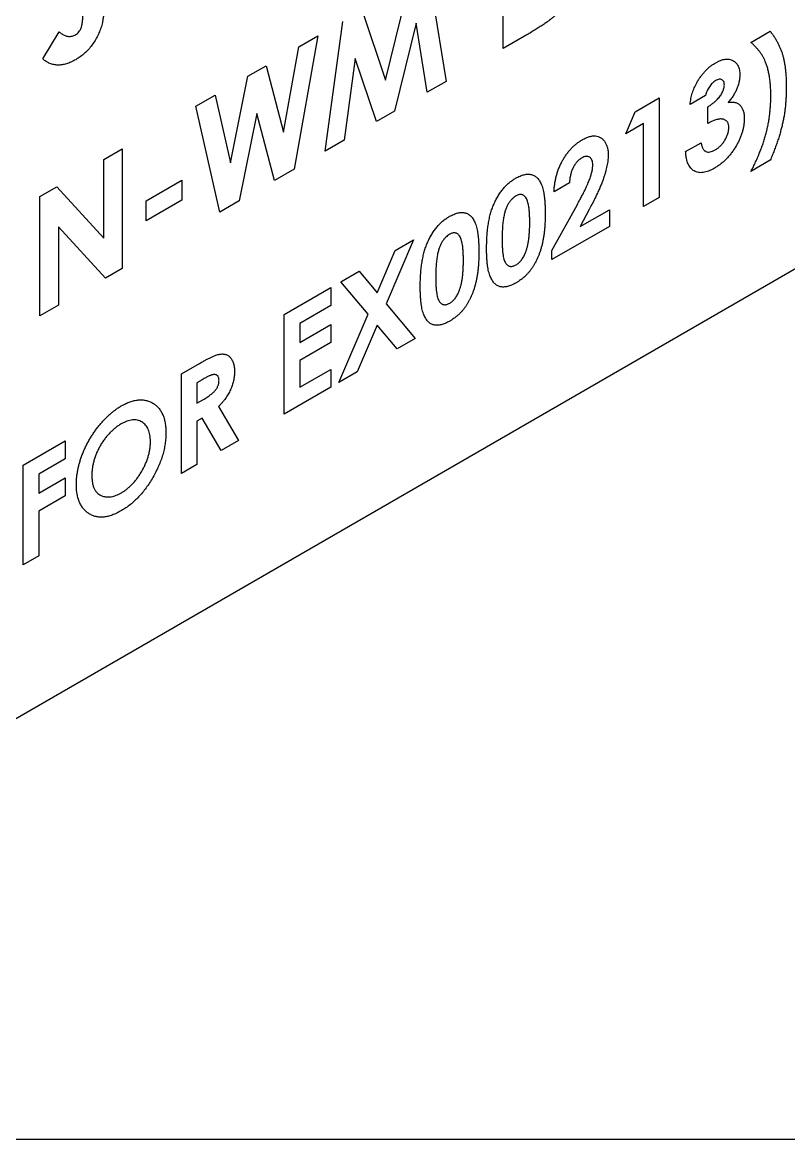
# Model space of a CAD drawing. Extents: x -3.7 to 16.1, y -12.1 to 0.
# Drawn here: x 12.653 to 13.962, y -12.123 to -10.215 of the extents above; entities that cross this region are included whole.
import ezdxf

# ---------------------------------------------------------------- set-up
doc = ezdxf.new("R2010")
doc.units = 0
doc.header["$LTSCALE"] = 0.5
doc.header["$MEASUREMENT"] = 0
doc.layers.add('Jig', color=41, linetype='CONTINUOUS', lineweight=13)
doc.layers.add('Text-Unprinted', color=131, linetype='CONTINUOUS', plot=False)

msp = doc.modelspace()

# ---------------------------------------------------------------- linework, layer by layer
at = {"layer": 'Jig', "linetype": 'Continuous', "lineweight": 25, "transparency": 16777216}
for p, q in [((13.473952, -10.26003), (13.473952, -10.05587)), ((13.346611, -10.129364), (13.376499, -10.316275)), ((13.273379, -10.314035), (13.313996, -10.148188)), ((13.233045, -10.194909), (13.273379, -10.314035)), ((13.170259, -10.435305), (13.200111, -10.213916)), ((13.325505, -10.216756), (13.288748, -10.36692)), ((13.34438, -10.334812), (13.325505, -10.216756)), ((12.687712, -10.277858), (12.715723, -10.231775)), ((13.157794, -10.238339), (13.116893, -10.466105)), ((13.124967, -10.257285), (13.157794, -10.238339)), ((13.514535, -10.236608), (13.473952, -10.26003)), ((13.897197, -10.249582), (13.930218, -10.230523)), ((13.098869, -10.402688), (13.124967, -10.257285)), ((11.939621, -11.809083), (14.591272, -10.278696)), ((13.221252, -10.276925), (13.202413, -10.416748)), ((13.257798, -10.384783), (13.221252, -10.276925)), ((13.038208, -10.307358), (13.069052, -10.289556)), ((13.069052, -10.289556), (13.098869, -10.402688)), ((13.008214, -10.455009), (13.038208, -10.307358)), ((13.376499, -10.316275), (13.34438, -10.334812)), ((12.949288, -10.358677), (12.982044, -10.339772)), ((12.982044, -10.339772), (13.008214, -10.455009)), ((13.699568, -10.368004), (13.74044, -10.344416)), ((13.74044, -10.344416), (13.74044, -10.514549)), ((13.819762, -10.340078), (13.793321, -10.355338)), ((12.99026, -10.539191), (12.949288, -10.358677)), ((13.053541, -10.370692), (13.023158, -10.520204)), ((13.083748, -10.485235), (13.053541, -10.370692)), ((13.288748, -10.36692), (13.257798, -10.384783)), ((13.68378, -10.405472), (13.699568, -10.368004)), ((13.82354, -10.388065), (13.82354, -10.35971)), ((13.713999, -10.388032), (13.68378, -10.405472)), ((13.713999, -10.52981), (13.713999, -10.388032)), ((12.791776, -10.449585), (12.823505, -10.431273)), ((12.823505, -10.431273), (12.823505, -10.635433)), ((13.202413, -10.416748), (13.170259, -10.435305)), ((13.785767, -10.43604), (13.812208, -10.42078)), ((12.791776, -10.583933), (12.791776, -10.449585)), ((13.930218, -10.450825), (13.897197, -10.469883)), ((13.116893, -10.466105), (13.083748, -10.485235)), ((12.8643, -10.520278), (12.925491, -10.484961)), ((12.925491, -10.484961), (12.925491, -10.518988)), ((13.58746, -10.489418), (13.561019, -10.504679)), ((12.68299, -10.51237), (12.711568, -10.495877)), ((12.711568, -10.495877), (12.791776, -10.583933)), ((12.68299, -10.71653), (12.68299, -10.51237)), ((12.925491, -10.518988), (12.8643, -10.554305)), ((12.8643, -10.554305), (12.8643, -10.520278)), ((13.023158, -10.520204), (12.99026, -10.539191)), ((13.557241, -10.604808), (13.600857, -10.526026)), ((13.74044, -10.514549), (13.713999, -10.52981)), ((13.621249, -10.534638), (13.605874, -10.563858)), ((13.605874, -10.563858), (13.655451, -10.535245)), ((13.655451, -10.535245), (13.655451, -10.5636)), ((12.714719, -10.564279), (12.714719, -10.698218)), ((12.794715, -10.652049), (12.714719, -10.564279)), ((13.655451, -10.5636), (13.557241, -10.620281)), ((13.258895, -10.676969), (13.289733, -10.604539)), ((13.320925, -10.586536), (13.274477, -10.695616)), ((13.289733, -10.604539), (13.320925, -10.586536)), ((13.557241, -10.620281), (13.557241, -10.604808)), ((12.823505, -10.635433), (12.794715, -10.652049)), ((13.196954, -10.658086), (13.228116, -10.6401)), ((13.228116, -10.6401), (13.258895, -10.676969)), ((13.243314, -10.713567), (13.196954, -10.658086)), ((13.100191, -10.713932), (13.179514, -10.668151)), ((13.179514, -10.668151), (13.179514, -10.698688)), ((12.714719, -10.698218), (12.68299, -10.71653)), ((13.179514, -10.698688), (13.126632, -10.729209)), ((13.274477, -10.695616), (13.323994, -10.754899)), ((13.100191, -10.884066), (13.100191, -10.713932)), ((13.193678, -10.83011), (13.243314, -10.713567)), ((13.126632, -10.729209), (13.126632, -10.761927)), ((13.126632, -10.761927), (13.179514, -10.731406)), ((13.179514, -10.731406), (13.179514, -10.761943)), ((13.258895, -10.732215), (13.22487, -10.812108)), ((13.292832, -10.772884), (13.258895, -10.732215)), ((13.323994, -10.754899), (13.292832, -10.772884)), ((13.179514, -10.761943), (13.126632, -10.792464)), ((13.126632, -10.792464), (13.126632, -10.838269)), ((12.924547, -10.815304), (12.955356, -10.797523)), ((13.126632, -10.838269), (13.179514, -10.807748)), ((13.179514, -10.807748), (13.179514, -10.838285)), ((13.22487, -10.812108), (13.193678, -10.83011)), ((12.924547, -10.985438), (12.924547, -10.815304)), ((12.959989, -10.825386), (12.950988, -10.830581)), ((12.950988, -10.830581), (12.950988, -10.86548)), ((13.179514, -10.838285), (13.100191, -10.884066)), ((12.950988, -10.86548), (12.961287, -10.859536)), ((12.987817, -10.871285), (13.021812, -10.929302)), ((12.959959, -10.890839), (12.950988, -10.896017)), ((12.99242, -10.946265), (12.959959, -10.890839)), ((12.950988, -10.896017), (12.950988, -10.970177)), ((12.654472, -10.971177), (12.72624, -10.929756)), ((12.72624, -10.929756), (12.72624, -10.960293)), ((13.021812, -10.929302), (12.99242, -10.946265)), ((12.72624, -10.960293), (12.680913, -10.986453)), ((12.654472, -11.14131), (12.654472, -10.971177)), ((12.680913, -10.986453), (12.680913, -11.019171)), ((12.950988, -10.970177), (12.924547, -10.985438)), ((12.680913, -11.019171), (12.72624, -10.993011)), ((12.72624, -10.993011), (12.72624, -11.023548)), ((12.72624, -11.023548), (12.680913, -11.049708)), ((12.680913, -11.049708), (12.680913, -11.12605)), ((12.680913, -11.12605), (12.654472, -11.14131))]:
    msp.add_line(p, q, dxfattribs=at)
for points, knots in [([(13.614467, -10.079715), (13.614388, -10.08361), (13.614233, -10.091277), (13.612925, -10.103152), (13.610809, -10.115033), (13.607834, -10.126865), (13.604146, -10.138476), (13.599739, -10.1497), (13.59468, -10.160453), (13.589027, -10.170662), (13.582905, -10.180166), (13.576544, -10.188951), (13.56988, -10.196829), (13.564009, -10.202774), (13.558918, -10.207303), (13.554448, -10.210823), (13.54937, -10.214615), (13.543638, -10.218589), (13.537276, -10.222855), (13.530259, -10.227228), (13.52261, -10.231911), (13.517297, -10.235001), (13.514535, -10.236608)], [0, 0, 0, 0, 0.06577295, 0.1294779, 0.19143009, 0.25244567, 0.31178696, 0.36881755, 0.42409152, 0.47849211, 0.53139374, 0.58200397, 0.63120127, 0.67950301, 0.70556137, 0.73522172, 0.76913249, 0.80685832, 0.84892977, 0.89511666, 0.9454698, 1, 1, 1, 1]), ([(12.793476, -10.16438), (12.793462, -10.16741), (12.793436, -10.173248), (12.793174, -10.181782), (12.79282, -10.189673), (12.79231, -10.196944), (12.791553, -10.203648), (12.790696, -10.209715), (12.789751, -10.215162), (12.788154, -10.22157), (12.785674, -10.229075), (12.781933, -10.237796), (12.777273, -10.246186), (12.771907, -10.254235), (12.76579, -10.261687), (12.759061, -10.268405), (12.751742, -10.274321), (12.746674, -10.277455), (12.744064, -10.279068)], [0, 0, 0, 0, 0.076405351, 0.147218026, 0.212058994, 0.27099949, 0.324170993, 0.371969815, 0.41410523, 0.450981256, 0.518077209, 0.583319666, 0.648756383, 0.715449883, 0.783134877, 0.852084922, 0.923847962, 1, 1, 1, 1]), ([(12.744105, -10.236293), (12.745094, -10.235663), (12.746996, -10.234451), (12.749611, -10.231668), (12.751815, -10.228397), (12.753266, -10.225262), (12.754191, -10.222379), (12.754769, -10.219775), (12.755317, -10.216736), (12.755757, -10.213311), (12.756089, -10.209456), (12.756254, -10.20525), (12.756455, -10.200555), (12.756457, -10.197355), (12.756458, -10.195669)], [0, 0, 0, 0, 0.08366061, 0.16085185, 0.23674446, 0.3196478, 0.36732551, 0.42620955, 0.49352409, 0.57302528, 0.66250602, 0.7645432, 0.87587812, 1, 1, 1, 1]), ([(12.715723, -10.231775), (12.717189, -10.232844), (12.719934, -10.234844), (12.724069, -10.237131), (12.7278, -10.238732), (12.731317, -10.239411), (12.734636, -10.239404), (12.737828, -10.238937), (12.740993, -10.237889), (12.743083, -10.236817), (12.744105, -10.236293)], [0, 0, 0, 0, 0.19118873, 0.35776552, 0.49958607, 0.61804467, 0.72179554, 0.81927216, 0.91167234, 1, 1, 1, 1]), ([(13.930218, -10.230523), (13.931462, -10.232159), (13.933904, -10.235369), (13.937265, -10.240412), (13.940359, -10.245472), (13.943218, -10.250526), (13.945714, -10.255719), (13.947973, -10.260918), (13.949918, -10.266199), (13.951593, -10.271576), (13.953026, -10.277175), (13.954253, -10.283099), (13.955327, -10.289386), (13.956175, -10.296083), (13.956816, -10.303184), (13.957282, -10.310655), (13.957592, -10.318487), (13.957619, -10.323905), (13.957633, -10.326658)], [0, 0, 0, 0, 0.069997195, 0.137404598, 0.20281622, 0.266027886, 0.327121811, 0.386416102, 0.443888432, 0.499366005, 0.554774548, 0.612311263, 0.671495302, 0.732929422, 0.796416894, 0.862056435, 0.929902437, 1, 1, 1, 1]), ([(13.921838, -10.281949), (13.921195, -10.280505), (13.919883, -10.277557), (13.917551, -10.273378), (13.914929, -10.269243), (13.911989, -10.265177), (13.908785, -10.261112), (13.905198, -10.257207), (13.90133, -10.253325), (13.898593, -10.250846), (13.897197, -10.249582)], [0, 0, 0, 0, 0.10733786, 0.21919222, 0.33636776, 0.45821456, 0.58541939, 0.71828937, 0.85628169, 1, 1, 1, 1]), ([(12.744064, -10.279068), (12.741345, -10.280541), (12.735982, -10.283444), (12.728117, -10.28635), (12.720557, -10.288095), (12.713343, -10.288472), (12.706374, -10.287752), (12.699778, -10.285676), (12.693417, -10.282507), (12.689646, -10.279434), (12.687712, -10.277858)], [0, 0, 0, 0, 0.1238731, 0.24432612, 0.36309192, 0.48280641, 0.60469074, 0.73101202, 0.8620339, 1, 1, 1, 1]), ([(13.837173, -10.284224), (13.838601, -10.283439), (13.841408, -10.281895), (13.845533, -10.280129), (13.849466, -10.278936), (13.853248, -10.278162), (13.856825, -10.278015), (13.860274, -10.278249), (13.863499, -10.279117), (13.866508, -10.280464), (13.869273, -10.282203), (13.871667, -10.284387), (13.873725, -10.286898), (13.87542, -10.289785), (13.876724, -10.293069), (13.877629, -10.296732), (13.878221, -10.300715), (13.87828, -10.303621), (13.87831, -10.305094)], [0, 0, 0, 0, 0.06821391, 0.1340948, 0.19828562, 0.26116019, 0.32363465, 0.38636675, 0.44964239, 0.5142449, 0.57841334, 0.64037469, 0.70061485, 0.76010398, 0.81929898, 0.87846598, 0.9383604, 1, 1, 1, 1]), ([(13.804624, -10.318823), (13.805712, -10.316927), (13.807858, -10.313191), (13.811443, -10.307921), (13.8152, -10.302982), (13.819206, -10.298475), (13.823398, -10.294278), (13.827809, -10.290539), (13.83242, -10.287085), (13.835567, -10.28519), (13.837173, -10.284224)], [0, 0, 0, 0, 0.12740686, 0.25110554, 0.37290779, 0.4944963, 0.61617144, 0.7405629, 0.86760485, 1, 1, 1, 1]), ([(13.931192, -10.340998), (13.931164, -10.338003), (13.93111, -10.332098), (13.930659, -10.323591), (13.929918, -10.31554), (13.928934, -10.307889), (13.927591, -10.300745), (13.926021, -10.293995), (13.924092, -10.287755), (13.922585, -10.283873), (13.921838, -10.281949)], [0, 0, 0, 0, 0.13745565, 0.2709648, 0.4007475, 0.52645626, 0.64952496, 0.76902113, 0.88550614, 1, 1, 1, 1]), ([(13.793321, -10.355338), (13.793508, -10.353704), (13.793874, -10.3505), (13.79475, -10.345662), (13.795797, -10.340948), (13.797105, -10.33632), (13.798639, -10.33179), (13.800383, -10.327355), (13.802356, -10.323019), (13.803869, -10.32022), (13.804624, -10.318823)], [0, 0, 0, 0, 0.13893424, 0.27237137, 0.40070198, 0.52491533, 0.64677501, 0.76570649, 0.88311523, 1, 1, 1, 1]), ([(13.836996, -10.314863), (13.836038, -10.31547), (13.834137, -10.316675), (13.831357, -10.319086), (13.828717, -10.321968), (13.826272, -10.325251), (13.824057, -10.328779), (13.822238, -10.332491), (13.820726, -10.336282), (13.820085, -10.338807), (13.819762, -10.340078)], [0, 0, 0, 0, 0.12352259, 0.24510665, 0.36726561, 0.49469055, 0.62232387, 0.74600284, 0.87225315, 1, 1, 1, 1]), ([(13.851869, -10.322297), (13.851818, -10.321219), (13.851718, -10.319115), (13.850942, -10.316469), (13.849593, -10.314489), (13.847786, -10.313116), (13.845584, -10.312368), (13.843002, -10.312393), (13.840097, -10.313209), (13.838053, -10.314299), (13.836996, -10.314863)], [0, 0, 0, 0, 0.12620808, 0.24633145, 0.36348382, 0.48475446, 0.60838276, 0.73121425, 0.86098927, 1, 1, 1, 1]), ([(13.87831, -10.305094), (13.878249, -10.306976), (13.878128, -10.31068), (13.877136, -10.316573), (13.875583, -10.322556), (13.87334, -10.328633), (13.870536, -10.334716), (13.867094, -10.340701), (13.863115, -10.346592), (13.860127, -10.350248), (13.858598, -10.35212)], [0, 0, 0, 0, 0.1241007, 0.24431613, 0.36446594, 0.48585399, 0.60891479, 0.73430092, 0.86394282, 1, 1, 1, 1]), ([(13.82354, -10.35971), (13.825292, -10.358526), (13.828571, -10.356311), (13.833123, -10.35293), (13.836954, -10.34971), (13.840158, -10.346645), (13.842819, -10.343548), (13.845143, -10.340482), (13.847145, -10.337324), (13.848836, -10.334127), (13.850189, -10.330961), (13.851147, -10.327896), (13.85178, -10.324969), (13.85184, -10.323182), (13.851869, -10.322297)], [0, 0, 0, 0, 0.14170376, 0.26509967, 0.37005799, 0.45802355, 0.53599352, 0.60984762, 0.68007516, 0.74858709, 0.81563036, 0.87807074, 0.93958393, 1, 1, 1, 1]), ([(13.957633, -10.326658), (13.957622, -10.329369), (13.9576, -10.334713), (13.957252, -10.342778), (13.956753, -10.35068), (13.956097, -10.358431), (13.955165, -10.366079), (13.95409, -10.373561), (13.952785, -10.380908), (13.951281, -10.38816), (13.9495, -10.395449), (13.947544, -10.402845), (13.945284, -10.410413), (13.942805, -10.418153), (13.940018, -10.426076), (13.937021, -10.434186), (13.933734, -10.442459), (13.931399, -10.448015), (13.930218, -10.450825)], [0, 0, 0, 0, 0.07070238, 0.13939759, 0.20583088, 0.27035537, 0.33311703, 0.39382628, 0.45262698, 0.50991669, 0.56674867, 0.62491571, 0.68405085, 0.74413334, 0.8060386, 0.86931202, 0.93390827, 1, 1, 1, 1]), ([(13.858598, -10.35212), (13.859648, -10.351912), (13.861711, -10.351504), (13.864644, -10.351352), (13.867432, -10.351427), (13.870029, -10.351884), (13.872459, -10.352631), (13.874709, -10.353694), (13.87679, -10.35506), (13.878671, -10.356763), (13.880339, -10.358764), (13.881836, -10.360972), (13.883069, -10.363486), (13.884113, -10.366227), (13.884908, -10.369259), (13.885467, -10.37256), (13.885791, -10.376123), (13.88584, -10.378635), (13.885865, -10.379905)], [0, 0, 0, 0, 0.06622147, 0.13012222, 0.19292189, 0.25476417, 0.31575678, 0.37630284, 0.43681442, 0.49816816, 0.55951623, 0.62024302, 0.68096981, 0.74234907, 0.8045839, 0.8681024, 0.93330738, 1, 1, 1, 1]), ([(13.897197, -10.469883), (13.898601, -10.467192), (13.90139, -10.461848), (13.905236, -10.453775), (13.908859, -10.445753), (13.912173, -10.437773), (13.915281, -10.429834), (13.918034, -10.421934), (13.920549, -10.414071), (13.922811, -10.406222), (13.924791, -10.398345), (13.926505, -10.390394), (13.927937, -10.382363), (13.929164, -10.374225), (13.930067, -10.366023), (13.9307, -10.357743), (13.931143, -10.349337), (13.931176, -10.343803), (13.931192, -10.340998)], [0, 0, 0, 0, 0.06264686, 0.12439019, 0.1853016, 0.24573433, 0.30532029, 0.36479931, 0.42393755, 0.48285867, 0.54250114, 0.60329104, 0.66537936, 0.72896021, 0.7940612, 0.86085769, 0.92947969, 1, 1, 1, 1]), ([(13.859424, -10.394858), (13.859396, -10.393941), (13.85934, -10.392114), (13.858885, -10.389664), (13.858165, -10.387469), (13.857166, -10.385551), (13.855831, -10.38395), (13.854256, -10.382565), (13.852317, -10.381586), (13.85019, -10.380739), (13.847723, -10.380355), (13.845037, -10.380237), (13.84206, -10.380627), (13.838866, -10.381284), (13.835395, -10.382422), (13.831667, -10.383944), (13.827689, -10.385772), (13.824947, -10.387287), (13.82354, -10.388065)], [0, 0, 0, 0, 0.05061342, 0.10075972, 0.14927481, 0.19888844, 0.2493065, 0.30232269, 0.35722065, 0.41543732, 0.47644293, 0.53982865, 0.60618385, 0.6759412, 0.74978241, 0.82828769, 0.91184492, 1, 1, 1, 1]), ([(13.885865, -10.379905), (13.885814, -10.381822), (13.885715, -10.385602), (13.885081, -10.39145), (13.8839, -10.397358), (13.882348, -10.403286), (13.880277, -10.409253), (13.87784, -10.41528), (13.874844, -10.421319), (13.871514, -10.427354), (13.867817, -10.433227), (13.863808, -10.438782), (13.859577, -10.444006), (13.855095, -10.448851), (13.850365, -10.45332), (13.845398, -10.457444), (13.840172, -10.46123), (13.836605, -10.463369), (13.834783, -10.464462)], [0, 0, 0, 0, 0.06282116, 0.12387053, 0.18355417, 0.24226629, 0.30126489, 0.36084669, 0.4219487, 0.48478919, 0.54801391, 0.61041288, 0.67253645, 0.73482884, 0.79794725, 0.86297349, 0.93001958, 1, 1, 1, 1]), ([(13.836229, -10.43309), (13.837046, -10.432603), (13.838647, -10.431647), (13.840999, -10.429938), (13.843239, -10.428066), (13.845373, -10.426049), (13.847412, -10.423885), (13.849319, -10.421513), (13.851132, -10.418989), (13.852832, -10.416346), (13.854403, -10.413628), (13.855709, -10.410869), (13.856904, -10.408142), (13.857787, -10.405428), (13.858561, -10.402731), (13.859035, -10.400078), (13.859393, -10.397413), (13.859413, -10.395718), (13.859424, -10.394858)], [0, 0, 0, 0, 0.06940222, 0.13594343, 0.20102038, 0.26418064, 0.3259548, 0.38845379, 0.45081857, 0.51426562, 0.57749218, 0.6388353, 0.69863364, 0.75805715, 0.81703244, 0.8764148, 0.93727796, 1, 1, 1, 1]), ([(13.609356, -10.415707), (13.611436, -10.414582), (13.615497, -10.412384), (13.621398, -10.410227), (13.626909, -10.409135), (13.632025, -10.409099), (13.636704, -10.410105), (13.640945, -10.412077), (13.644619, -10.415181), (13.647749, -10.419188), (13.65035, -10.423842), (13.652173, -10.429155), (13.653371, -10.434868), (13.653499, -10.439108), (13.653562, -10.441214)], [0, 0, 0, 0, 0.089614529, 0.174948561, 0.257548126, 0.338900787, 0.420053186, 0.501401427, 0.584252027, 0.670370477, 0.756473267, 0.839206594, 0.920120467, 1, 1, 1, 1]), ([(13.561019, -10.504679), (13.561133, -10.502303), (13.561356, -10.497661), (13.562244, -10.490592), (13.563433, -10.483711), (13.56502, -10.476983), (13.567015, -10.470406), (13.569365, -10.463989), (13.572131, -10.457726), (13.575255, -10.451672), (13.578682, -10.44588), (13.582343, -10.440386), (13.586292, -10.435316), (13.590458, -10.430616), (13.59484, -10.426252), (13.59948, -10.422348), (13.604337, -10.418714), (13.607662, -10.416722), (13.609356, -10.415707)], [0, 0, 0, 0, 0.07493991, 0.14642809, 0.21475297, 0.28042154, 0.34360443, 0.40554264, 0.46619946, 0.52653814, 0.58590191, 0.64408957, 0.70161308, 0.75875359, 0.81662945, 0.87565547, 0.93662433, 1, 1, 1, 1]), ([(13.812208, -10.42078), (13.812375, -10.421753), (13.812702, -10.423649), (13.813338, -10.426299), (13.814168, -10.428605), (13.815127, -10.43063), (13.816163, -10.432436), (13.817415, -10.433855), (13.81879, -10.434999), (13.820775, -10.436157), (13.823613, -10.436886), (13.827446, -10.436731), (13.831708, -10.435476), (13.834689, -10.433903), (13.836229, -10.43309)], [0, 0, 0, 0, 0.07734635, 0.15065231, 0.22067749, 0.28657519, 0.35018847, 0.41137884, 0.46994604, 0.52823379, 0.64219443, 0.75536432, 0.87355612, 1, 1, 1, 1]), ([(13.607851, -10.447113), (13.607152, -10.447545), (13.605775, -10.448396), (13.60375, -10.449939), (13.601824, -10.45171), (13.599975, -10.453662), (13.598221, -10.455846), (13.596569, -10.458245), (13.595, -10.460831), (13.593521, -10.463596), (13.592175, -10.466506), (13.59098, -10.469531), (13.589992, -10.472637), (13.589121, -10.475843), (13.58845, -10.47913), (13.587962, -10.482491), (13.58759, -10.485958), (13.587504, -10.488244), (13.58746, -10.489418)], [0, 0, 0, 0, 0.05646687, 0.1111641, 0.1649371, 0.21832175, 0.27239292, 0.32797634, 0.38529105, 0.44490292, 0.50684382, 0.56948819, 0.63415322, 0.7009761, 0.7708975, 0.84362561, 0.91965968, 1, 1, 1, 1]), ([(13.627121, -10.458621), (13.62707, -10.457074), (13.626971, -10.454076), (13.62588, -10.450359), (13.62419, -10.447399), (13.621809, -10.445367), (13.618925, -10.444233), (13.615592, -10.444074), (13.611837, -10.44504), (13.609205, -10.446409), (13.607851, -10.447113)], [0, 0, 0, 0, 0.13275487, 0.25723385, 0.37860073, 0.50140628, 0.62394195, 0.74364183, 0.86812081, 1, 1, 1, 1]), ([(13.653562, -10.441214), (13.653537, -10.442524), (13.653488, -10.445161), (13.653142, -10.449308), (13.652623, -10.453629), (13.651841, -10.458171), (13.650865, -10.462897), (13.649681, -10.467825), (13.648262, -10.47295), (13.646631, -10.478304), (13.644686, -10.483963), (13.642421, -10.489996), (13.639775, -10.496435), (13.636782, -10.503289), (13.633427, -10.510558), (13.629692, -10.518235), (13.625622, -10.526315), (13.622733, -10.531813), (13.621249, -10.534638)], [0, 0, 0, 0, 0.045517752, 0.091615991, 0.139246555, 0.188241564, 0.238673079, 0.290663874, 0.344839856, 0.400431607, 0.459143718, 0.522551048, 0.590100858, 0.662259657, 0.739681307, 0.821575471, 0.908330047, 1, 1, 1, 1]), ([(13.834783, -10.464462), (13.83306, -10.465413), (13.82969, -10.467273), (13.824761, -10.469383), (13.820076, -10.470901), (13.815624, -10.4718), (13.811422, -10.472059), (13.807431, -10.471782), (13.803731, -10.470774), (13.800282, -10.469202), (13.797159, -10.467008), (13.794368, -10.464279), (13.79197, -10.460966), (13.789955, -10.457093), (13.78834, -10.452642), (13.787066, -10.447658), (13.786176, -10.442106), (13.785905, -10.438088), (13.785767, -10.43604)], [0, 0, 0, 0, 0.06665905, 0.13034294, 0.19193622, 0.2519958, 0.31112194, 0.3697548, 0.42860221, 0.48843585, 0.54852436, 0.60866107, 0.6692358, 0.7308808, 0.79419627, 0.85983041, 0.92853347, 1, 1, 1, 1]), ([(13.600857, -10.526026), (13.60212, -10.523733), (13.604566, -10.519293), (13.608046, -10.512837), (13.611195, -10.506798), (13.613947, -10.501171), (13.616449, -10.496001), (13.618586, -10.491242), (13.62038, -10.486914), (13.622328, -10.48182), (13.624178, -10.476017), (13.625875, -10.469582), (13.62691, -10.463771), (13.627053, -10.460291), (13.627121, -10.458621)], [0, 0, 0, 0, 0.103843924, 0.201114886, 0.291115719, 0.374348404, 0.450707396, 0.520040412, 0.583258322, 0.6395783, 0.74153651, 0.835060049, 0.92087296, 1, 1, 1, 1]), ([(13.457911, -10.526254), (13.459055, -10.523754), (13.461291, -10.518865), (13.465202, -10.511884), (13.469403, -10.50542), (13.473981, -10.499513), (13.478864, -10.49412), (13.484094, -10.489283), (13.489651, -10.485016), (13.493467, -10.482667), (13.495418, -10.481466)], [0, 0, 0, 0, 0.13231403, 0.25870001, 0.38091182, 0.50053487, 0.62092262, 0.74237577, 0.86828083, 1, 1, 1, 1]), ([(13.495418, -10.481466), (13.496698, -10.480749), (13.499214, -10.47934), (13.502921, -10.477668), (13.506491, -10.476314), (13.509939, -10.475308), (13.51324, -10.474706), (13.516419, -10.474432), (13.519436, -10.474588), (13.522331, -10.475061), (13.525103, -10.475889), (13.527685, -10.477167), (13.530124, -10.478803), (13.532367, -10.480874), (13.534464, -10.483321), (13.536408, -10.486149), (13.538185, -10.489385), (13.539814, -10.493026), (13.54127, -10.497155), (13.542497, -10.50186), (13.543549, -10.507113), (13.544437, -10.512921), (13.545108, -10.519324), (13.545561, -10.526317), (13.545871, -10.533843), (13.545897, -10.539115), (13.54591, -10.541823)], [0, 0, 0, 0, 0.03663489, 0.072033982, 0.106625971, 0.140305694, 0.17361947, 0.206425673, 0.239067006, 0.271882881, 0.304839889, 0.338529034, 0.372616188, 0.40754825, 0.443718906, 0.481311509, 0.520112998, 0.560912903, 0.604024601, 0.650074564, 0.699572228, 0.752362539, 0.808788717, 0.868954213, 0.93267472, 1, 1, 1, 1]), ([(13.519469, -10.557083), (13.519459, -10.554407), (13.51944, -10.549256), (13.519097, -10.542044), (13.518619, -10.535551), (13.51792, -10.529844), (13.517021, -10.524895), (13.515913, -10.520709), (13.514606, -10.517271), (13.513056, -10.514611), (13.51134, -10.512581), (13.509518, -10.511041), (13.507583, -10.509945), (13.505538, -10.509283), (13.503335, -10.509147), (13.501017, -10.509491), (13.498579, -10.510297), (13.496916, -10.511179), (13.496067, -10.511628)], [0, 0, 0, 0, 0.1121148, 0.21580184, 0.31020269, 0.39599293, 0.47341023, 0.54277842, 0.60454802, 0.65935727, 0.70876436, 0.75535551, 0.79868699, 0.84001684, 0.88020345, 0.91973335, 0.95904861, 1, 1, 1, 1]), ([(13.445812, -10.601195), (13.445837, -10.597408), (13.445886, -10.5901), (13.446502, -10.579226), (13.447408, -10.568982), (13.448738, -10.559305), (13.450382, -10.550226), (13.452487, -10.541713), (13.454885, -10.533764), (13.456927, -10.528696), (13.457911, -10.526254)], [0, 0, 0, 0, 0.16107112, 0.31078881, 0.44990382, 0.57837632, 0.69661721, 0.80598732, 0.9065617, 1, 1, 1, 1]), ([(13.496067, -10.511628), (13.49491, -10.512359), (13.492642, -10.513793), (13.48935, -10.516746), (13.486247, -10.520166), (13.483886, -10.523487), (13.482119, -10.526385), (13.480884, -10.528797), (13.479694, -10.531381), (13.478642, -10.534167), (13.477649, -10.537123), (13.476678, -10.540282), (13.475883, -10.543619), (13.475101, -10.547177), (13.474417, -10.550996), (13.473843, -10.555094), (13.47333, -10.559525), (13.472973, -10.564238), (13.47264, -10.569303), (13.472401, -10.574691), (13.472301, -10.580374), (13.472269, -10.584267), (13.472253, -10.586276)], [0, 0, 0, 0, 0.0538337, 0.10554263, 0.15805417, 0.21198734, 0.24020689, 0.26979351, 0.3013431, 0.33460806, 0.37028444, 0.40808884, 0.44868135, 0.4920693, 0.53866416, 0.59037105, 0.64638778, 0.70719538, 0.77294677, 0.8436426, 0.91930836, 1, 1, 1, 1]), ([(13.344592, -10.591656), (13.345736, -10.589155), (13.347973, -10.584266), (13.351883, -10.577286), (13.356084, -10.570821), (13.360663, -10.564914), (13.365546, -10.559521), (13.370775, -10.554684), (13.376332, -10.550418), (13.380149, -10.548068), (13.3821, -10.546867)], [0, 0, 0, 0, 0.13231403, 0.25870001, 0.38091182, 0.50053487, 0.62092262, 0.74237577, 0.86828083, 1, 1, 1, 1]), ([(13.3821, -10.546867), (13.38338, -10.546151), (13.385896, -10.544741), (13.389602, -10.54307), (13.393173, -10.541715), (13.396621, -10.54071), (13.399922, -10.540107), (13.4031, -10.539833), (13.406118, -10.539989), (13.409013, -10.540463), (13.411785, -10.54129), (13.414366, -10.542568), (13.416805, -10.544204), (13.419048, -10.546275), (13.421146, -10.548723), (13.42309, -10.55155), (13.424867, -10.554787), (13.426495, -10.558428), (13.427952, -10.562556), (13.429179, -10.567262), (13.430231, -10.572514), (13.431119, -10.578322), (13.43179, -10.584725), (13.432242, -10.591719), (13.432553, -10.599245), (13.432578, -10.604516), (13.432591, -10.607224)], [0, 0, 0, 0, 0.03663489, 0.07203398, 0.10662597, 0.14030569, 0.17361947, 0.20642567, 0.23906701, 0.27188288, 0.30483989, 0.33852903, 0.37261619, 0.40754825, 0.44371891, 0.48131151, 0.520113, 0.5609129, 0.6040246, 0.65007456, 0.69957223, 0.75236254, 0.80878872, 0.86895421, 0.93267472, 1, 1, 1, 1]), ([(13.54591, -10.541823), (13.545896, -10.54458), (13.545868, -10.549938), (13.545574, -10.557884), (13.545067, -10.565484), (13.544413, -10.572699), (13.543517, -10.579581), (13.542469, -10.586095), (13.541223, -10.592265), (13.539718, -10.598113), (13.538099, -10.603636), (13.536318, -10.608917), (13.534405, -10.613951), (13.532404, -10.61877), (13.530206, -10.62333), (13.527918, -10.627681), (13.52544, -10.631765), (13.522876, -10.635659), (13.520133, -10.639329), (13.517238, -10.642825), (13.51414, -10.646093), (13.510896, -10.649253), (13.507451, -10.652165), (13.503858, -10.654972), (13.500078, -10.657559), (13.497504, -10.659095), (13.496185, -10.659882)], [0, 0, 0, 0, 0.068490874, 0.13307654, 0.193828987, 0.251082857, 0.304400837, 0.354408344, 0.401294782, 0.444700685, 0.485692492, 0.524676484, 0.562306759, 0.597946585, 0.632473549, 0.665752043, 0.6979853, 0.729586224, 0.760825197, 0.79235508, 0.824312604, 0.857156272, 0.890926887, 0.925960443, 0.962061323, 1, 1, 1, 1]), ([(13.512209, -10.608407), (13.512805, -10.606805), (13.514054, -10.603445), (13.5155, -10.598157), (13.516717, -10.592432), (13.517764, -10.586221), (13.518481, -10.579593), (13.519098, -10.572455), (13.519395, -10.564899), (13.519444, -10.559756), (13.519469, -10.557083)], [0, 0, 0, 0, 0.08887073, 0.18635472, 0.29407765, 0.41223653, 0.54177814, 0.68270261, 0.83509635, 1, 1, 1, 1]), ([(13.382749, -10.577029), (13.381592, -10.577761), (13.379324, -10.579194), (13.376032, -10.582148), (13.372928, -10.585567), (13.370568, -10.588888), (13.368801, -10.591786), (13.367566, -10.594198), (13.366375, -10.596782), (13.365324, -10.599568), (13.364331, -10.602525), (13.36336, -10.605683), (13.362565, -10.60902), (13.361783, -10.612578), (13.361098, -10.616397), (13.360525, -10.620495), (13.360012, -10.624926), (13.359655, -10.629639), (13.359321, -10.634704), (13.359082, -10.640092), (13.358982, -10.645776), (13.358951, -10.649668), (13.358934, -10.651677)], [0, 0, 0, 0, 0.0538337, 0.10554263, 0.15805417, 0.21198734, 0.24020689, 0.26979351, 0.3013431, 0.33460806, 0.37028444, 0.40808884, 0.44868135, 0.4920693, 0.53866416, 0.59037105, 0.64638778, 0.70719538, 0.77294677, 0.8436426, 0.91930836, 1, 1, 1, 1]), ([(13.40615, -10.622484), (13.406141, -10.619808), (13.406122, -10.614657), (13.405779, -10.607445), (13.405301, -10.600953), (13.404602, -10.595245), (13.403703, -10.590296), (13.402594, -10.58611), (13.401288, -10.582673), (13.399738, -10.580012), (13.398022, -10.577982), (13.3962, -10.576442), (13.394265, -10.575346), (13.392219, -10.574685), (13.390017, -10.574548), (13.387699, -10.574892), (13.385261, -10.575698), (13.383597, -10.57658), (13.382749, -10.577029)], [0, 0, 0, 0, 0.1121148, 0.21580184, 0.31020269, 0.39599293, 0.47341023, 0.54277842, 0.60454802, 0.65935727, 0.70876436, 0.75535551, 0.79868699, 0.84001684, 0.88020345, 0.91973335, 0.95904861, 1, 1, 1, 1]), ([(13.332493, -10.666597), (13.332519, -10.662809), (13.332567, -10.655501), (13.333184, -10.644628), (13.334089, -10.634383), (13.335419, -10.624707), (13.337064, -10.615627), (13.339169, -10.607114), (13.341566, -10.599165), (13.343609, -10.594097), (13.344592, -10.591656)], [0, 0, 0, 0, 0.16107112, 0.31078881, 0.44990382, 0.57837632, 0.69661721, 0.80598732, 0.9065617, 1, 1, 1, 1]), ([(13.496185, -10.659882), (13.494867, -10.660617), (13.492283, -10.662056), (13.488493, -10.663843), (13.484881, -10.665188), (13.481408, -10.666264), (13.478098, -10.666897), (13.474935, -10.667198), (13.471943, -10.667111), (13.469115, -10.666652), (13.466459, -10.665787), (13.463934, -10.664564), (13.461547, -10.662988), (13.459333, -10.661005), (13.457256, -10.658678), (13.455338, -10.655955), (13.45358, -10.652841), (13.451926, -10.649363), (13.45049, -10.645359), (13.449211, -10.640821), (13.448164, -10.635663), (13.447322, -10.629902), (13.446649, -10.62357), (13.446149, -10.616664), (13.445853, -10.609162), (13.445826, -10.603903), (13.445812, -10.601195)], [0, 0, 0, 0, 0.03821734, 0.0748672, 0.11015808, 0.14445393, 0.17807973, 0.21117077, 0.24368705, 0.27587173, 0.30837552, 0.34126332, 0.37515034, 0.40965526, 0.44515737, 0.48207347, 0.52057576, 0.56055368, 0.60310758, 0.64868871, 0.69794768, 0.75076777, 0.8073094, 0.86765557, 0.93186122, 1, 1, 1, 1]), ([(13.472253, -10.586276), (13.47228, -10.588851), (13.472331, -10.593788), (13.472602, -10.600775), (13.473145, -10.606963), (13.47382, -10.612475), (13.474769, -10.617194), (13.47586, -10.621244), (13.477208, -10.624499), (13.478765, -10.627045), (13.48049, -10.62898), (13.482362, -10.63039), (13.484319, -10.631418), (13.48642, -10.631958), (13.488661, -10.632007), (13.491023, -10.63161), (13.493508, -10.630767), (13.495209, -10.629867), (13.496067, -10.629413)], [0, 0, 0, 0, 0.11073428, 0.21234119, 0.30550213, 0.38983484, 0.46669046, 0.53526185, 0.59676291, 0.65106572, 0.70103555, 0.74786027, 0.7918334, 0.83428401, 0.87533389, 0.91603475, 0.95765228, 1, 1, 1, 1]), ([(13.432591, -10.607224), (13.432577, -10.609981), (13.43255, -10.61534), (13.432255, -10.623285), (13.431748, -10.630885), (13.431094, -10.638101), (13.430199, -10.644983), (13.42915, -10.651497), (13.427904, -10.657666), (13.4264, -10.663514), (13.424781, -10.669037), (13.423, -10.674319), (13.421087, -10.679352), (13.419086, -10.684171), (13.416888, -10.688731), (13.4146, -10.693082), (13.412122, -10.697166), (13.409558, -10.70106), (13.406814, -10.70473), (13.403919, -10.708226), (13.400822, -10.711494), (13.397578, -10.714654), (13.394132, -10.717567), (13.39054, -10.720373), (13.386759, -10.72296), (13.384186, -10.724496), (13.382867, -10.725283)], [0, 0, 0, 0, 0.068490874, 0.13307654, 0.193828987, 0.251082857, 0.304400837, 0.354408344, 0.401294782, 0.444700685, 0.485692492, 0.524676484, 0.562306759, 0.597946585, 0.632473549, 0.665752043, 0.6979853, 0.729586224, 0.760825197, 0.79235508, 0.824312604, 0.857156272, 0.890926887, 0.925960443, 0.962061323, 1, 1, 1, 1]), ([(13.398891, -10.673808), (13.399487, -10.672206), (13.400736, -10.668846), (13.402182, -10.663558), (13.403399, -10.657834), (13.404446, -10.651622), (13.405162, -10.644994), (13.405779, -10.637856), (13.406077, -10.630301), (13.406125, -10.625157), (13.40615, -10.622484)], [0, 0, 0, 0, 0.08887073, 0.18635472, 0.29407765, 0.41223653, 0.54177814, 0.68270261, 0.83509635, 1, 1, 1, 1]), ([(13.496067, -10.629413), (13.496896, -10.628907), (13.498518, -10.627915), (13.500884, -10.625981), (13.503122, -10.623765), (13.505224, -10.621244), (13.507198, -10.618441), (13.509035, -10.615355), (13.510721, -10.611974), (13.511703, -10.60962), (13.512209, -10.608407)], [0, 0, 0, 0, 0.124035433, 0.242845955, 0.360341682, 0.479042432, 0.59933411, 0.725488476, 0.858549429, 1, 1, 1, 1]), ([(13.358934, -10.651677), (13.358961, -10.654252), (13.359013, -10.659189), (13.359284, -10.666176), (13.359827, -10.672364), (13.360502, -10.677877), (13.36145, -10.682595), (13.362542, -10.686645), (13.363889, -10.6899), (13.365447, -10.692446), (13.367172, -10.694381), (13.369044, -10.695791), (13.371, -10.69682), (13.373101, -10.697359), (13.375342, -10.697409), (13.377704, -10.697011), (13.380189, -10.696168), (13.381891, -10.695268), (13.382749, -10.694814)], [0, 0, 0, 0, 0.11073428, 0.21234119, 0.30550213, 0.38983484, 0.46669046, 0.53526185, 0.59676291, 0.65106572, 0.70103555, 0.74786027, 0.7918334, 0.83428401, 0.87533389, 0.91603475, 0.95765228, 1, 1, 1, 1]), ([(13.382867, -10.725283), (13.381548, -10.726018), (13.378965, -10.727457), (13.375174, -10.729244), (13.371563, -10.73059), (13.36809, -10.731666), (13.36478, -10.732299), (13.361617, -10.7326), (13.358625, -10.732513), (13.355796, -10.732054), (13.35314, -10.731188), (13.350616, -10.729966), (13.348229, -10.728389), (13.346015, -10.726406), (13.343938, -10.724079), (13.34202, -10.721356), (13.340261, -10.718243), (13.338608, -10.714764), (13.337171, -10.71076), (13.335893, -10.706223), (13.334846, -10.701064), (13.334003, -10.695303), (13.333331, -10.688971), (13.33283, -10.682065), (13.332534, -10.674563), (13.332507, -10.669304), (13.332493, -10.666597)], [0, 0, 0, 0, 0.03821734, 0.0748672, 0.11015808, 0.14445393, 0.17807973, 0.21117077, 0.24368705, 0.27587173, 0.30837552, 0.34126332, 0.37515034, 0.40965526, 0.44515737, 0.48207347, 0.52057576, 0.56055368, 0.60310758, 0.64868871, 0.69794768, 0.75076777, 0.8073094, 0.86765557, 0.93186122, 1, 1, 1, 1]), ([(13.382749, -10.694814), (13.383578, -10.694308), (13.3852, -10.693316), (13.387566, -10.691382), (13.389804, -10.689166), (13.391906, -10.686645), (13.39388, -10.683842), (13.395717, -10.680757), (13.397403, -10.677375), (13.398385, -10.675021), (13.398891, -10.673808)], [0, 0, 0, 0, 0.12403543, 0.24284595, 0.36034168, 0.47904243, 0.59933411, 0.72548848, 0.85854943, 1, 1, 1, 1]), ([(12.955356, -10.797523), (12.957392, -10.796356), (12.961309, -10.794112), (12.966956, -10.791106), (12.972144, -10.788464), (12.97688, -10.786268), (12.981163, -10.78451), (12.984996, -10.783139), (12.988379, -10.782144), (12.991341, -10.781629), (12.994014, -10.781433), (12.996506, -10.781542), (12.998871, -10.781908), (13.001094, -10.782585), (13.003194, -10.783527), (13.005175, -10.784733), (13.00701, -10.78624), (13.008685, -10.788038), (13.010213, -10.790066), (13.011563, -10.792343), (13.012661, -10.794916), (13.013631, -10.797667), (13.014329, -10.800724), (13.014815, -10.804022), (13.015171, -10.807524), (13.015191, -10.810031), (13.015202, -10.81131)], [0, 0, 0, 0, 0.072889027, 0.14018613, 0.202277434, 0.258895132, 0.310482942, 0.357095244, 0.398513567, 0.435037511, 0.469251486, 0.502805028, 0.536210446, 0.56937936, 0.602801475, 0.636665798, 0.670928657, 0.705803, 0.741189061, 0.776304311, 0.812004301, 0.847968976, 0.884521761, 0.921974159, 0.960198176, 1, 1, 1, 1]), ([(13.015202, -10.81131), (13.015175, -10.812667), (13.015122, -10.815328), (13.014835, -10.819356), (13.014312, -10.823353), (13.01352, -10.827329), (13.012609, -10.831238), (13.011398, -10.835124), (13.010031, -10.83895), (13.008407, -10.84273), (13.006625, -10.846472), (13.004553, -10.850147), (13.002325, -10.853812), (12.999815, -10.857389), (12.997135, -10.860959), (12.99423, -10.864469), (12.991121, -10.867954), (12.988935, -10.870158), (12.987817, -10.871285)], [0, 0, 0, 0, 0.06874126, 0.13478909, 0.19853605, 0.26038565, 0.32096158, 0.37990385, 0.43850294, 0.49615434, 0.55426548, 0.61274876, 0.67251344, 0.7336464, 0.79678962, 0.8619357, 0.92939773, 1, 1, 1, 1]), ([(12.988761, -10.826162), (12.988731, -10.825277), (12.988672, -10.82354), (12.988087, -10.821328), (12.987157, -10.819505), (12.985881, -10.818081), (12.984275, -10.817115), (12.982432, -10.81651), (12.980311, -10.816414), (12.978348, -10.816677), (12.976562, -10.817187), (12.97495, -10.817729), (12.973084, -10.818531), (12.970961, -10.819464), (12.968588, -10.820645), (12.965951, -10.822029), (12.963058, -10.823642), (12.961041, -10.824788), (12.959989, -10.825386)], [0, 0, 0, 0, 0.06376896, 0.1252623, 0.18541358, 0.24680676, 0.30942239, 0.37253268, 0.43773325, 0.50574952, 0.54401326, 0.5883696, 0.64038902, 0.6978974, 0.76327162, 0.8349786, 0.91387366, 1, 1, 1, 1]), ([(12.961287, -10.859536), (12.962546, -10.858793), (12.964957, -10.85737), (12.968424, -10.855223), (12.971574, -10.853055), (12.974418, -10.850971), (12.976972, -10.848985), (12.979213, -10.846959), (12.981176, -10.845041), (12.982836, -10.843107), (12.984255, -10.841179), (12.98548, -10.839211), (12.986494, -10.837167), (12.987328, -10.835068), (12.987976, -10.832903), (12.98845, -10.830686), (12.988715, -10.828413), (12.988745, -10.826933), (12.988761, -10.826162)], [0, 0, 0, 0, 0.10554, 0.20208642, 0.2906849, 0.37055261, 0.44267026, 0.50767493, 0.5655732, 0.61645467, 0.66333136, 0.70886202, 0.7534118, 0.79851501, 0.84506432, 0.89387312, 0.94470781, 1, 1, 1, 1]), ([(12.745126, -11.003855), (12.745149, -11.001829), (12.745193, -10.997804), (12.745731, -10.991567), (12.746506, -10.985309), (12.747651, -10.978975), (12.749042, -10.972599), (12.750845, -10.966136), (12.752896, -10.959622), (12.755294, -10.953064), (12.757959, -10.946555), (12.760867, -10.940132), (12.764026, -10.933849), (12.767424, -10.927683), (12.771074, -10.921654), (12.774928, -10.915734), (12.77906, -10.909979), (12.78338, -10.904358), (12.787864, -10.898942), (12.792492, -10.893863), (12.797171, -10.88906), (12.801963, -10.884635), (12.806815, -10.880483), (12.81178, -10.876724), (12.816814, -10.873198), (12.820208, -10.871187), (12.821911, -10.870177)], [0, 0, 0, 0, 0.04311435, 0.08568276, 0.12759432, 0.16905862, 0.21043203, 0.25181117, 0.29344384, 0.33538085, 0.37747661, 0.41868849, 0.45987303, 0.5008729, 0.54187278, 0.58321178, 0.6247632, 0.66698762, 0.70936971, 0.75110265, 0.79256838, 0.83354511, 0.87482742, 0.91601772, 0.9578592, 1, 1, 1, 1]), ([(12.821911, -10.870177), (12.824473, -10.868776), (12.829529, -10.866009), (12.836965, -10.862977), (12.844131, -10.860895), (12.851024, -10.859771), (12.857627, -10.859694), (12.863962, -10.860543), (12.870007, -10.862417), (12.8757, -10.865227), (12.880962, -10.868819), (12.885521, -10.873325), (12.889409, -10.878541), (12.892631, -10.884485), (12.895085, -10.89127), (12.896808, -10.898833), (12.897914, -10.907104), (12.898041, -10.913097), (12.898106, -10.916142)], [0, 0, 0, 0, 0.0633956, 0.12515727, 0.18564947, 0.24597668, 0.30610837, 0.36735059, 0.42990208, 0.49453996, 0.55937258, 0.62240969, 0.68435743, 0.7458066, 0.80743028, 0.86999552, 0.93392787, 1, 1, 1, 1]), ([(12.821498, -10.900953), (12.819774, -10.902001), (12.816373, -10.90407), (12.811383, -10.907753), (12.806592, -10.9118), (12.802027, -10.916293), (12.797669, -10.921173), (12.793509, -10.926437), (12.789605, -10.932151), (12.785905, -10.938157), (12.782563, -10.9444), (12.77961, -10.950727), (12.777139, -10.957078), (12.77507, -10.963452), (12.773512, -10.969845), (12.772402, -10.97625), (12.771701, -10.982701), (12.771612, -10.986873), (12.771567, -10.989003)], [0, 0, 0, 0, 0.06460874, 0.12751179, 0.18852131, 0.24870818, 0.30859827, 0.36881225, 0.4298875, 0.49280245, 0.55574333, 0.61748529, 0.67896896, 0.74019769, 0.8023601, 0.86624478, 0.93170683, 1, 1, 1, 1]), ([(12.871665, -10.930994), (12.871619, -10.928996), (12.871527, -10.925064), (12.870839, -10.919602), (12.869684, -10.914656), (12.868084, -10.910201), (12.866042, -10.906233), (12.863516, -10.902793), (12.860516, -10.899879), (12.85711, -10.897485), (12.853404, -10.895618), (12.849424, -10.894438), (12.845283, -10.893807), (12.840886, -10.893978), (12.836322, -10.894727), (12.831564, -10.896084), (12.826593, -10.898176), (12.823212, -10.900019), (12.821498, -10.900953)], [0, 0, 0, 0, 0.06593912, 0.12979111, 0.19217524, 0.25361704, 0.31471911, 0.37628228, 0.43897299, 0.5031747, 0.56732946, 0.62965099, 0.69064987, 0.75123761, 0.81175411, 0.87278778, 0.93553963, 1, 1, 1, 1]), ([(12.898106, -10.916142), (12.898037, -10.91923), (12.897902, -10.925316), (12.896853, -10.934749), (12.895102, -10.944224), (12.892689, -10.953738), (12.889525, -10.963303), (12.885713, -10.972908), (12.881152, -10.982543), (12.876009, -10.992109), (12.870346, -11.001365), (12.864349, -11.010103), (12.858044, -11.018214), (12.851442, -11.025689), (12.844527, -11.032523), (12.837317, -11.038691), (12.829812, -11.044241), (12.824708, -11.047342), (12.822118, -11.048917)], [0, 0, 0, 0, 0.06572232, 0.12950793, 0.1917221, 0.25316112, 0.3143157, 0.37595174, 0.4386196, 0.5029729, 0.56712865, 0.62955229, 0.69047678, 0.75107234, 0.81166789, 0.87292936, 0.93550137, 1, 1, 1, 1]), ([(12.822029, -11.018431), (12.823723, -11.017399), (12.827057, -11.01537), (12.831954, -11.01175), (12.836645, -11.0077), (12.84116, -11.003252), (12.845486, -10.998361), (12.849601, -10.993034), (12.853513, -10.987303), (12.857208, -10.981248), (12.860586, -10.974968), (12.863533, -10.96862), (12.866082, -10.962286), (12.868109, -10.955971), (12.869728, -10.949657), (12.870825, -10.943386), (12.871532, -10.937104), (12.87162, -10.933056), (12.871665, -10.930994)], [0, 0, 0, 0, 0.06414744, 0.12621212, 0.18684129, 0.24693587, 0.30725636, 0.3681505, 0.43007077, 0.49387544, 0.55798068, 0.62086953, 0.68252473, 0.7440357, 0.80588868, 0.86896814, 0.93324743, 1, 1, 1, 1]), ([(12.822118, -11.048917), (12.819409, -11.050409), (12.814085, -11.053342), (12.806294, -11.056514), (12.79883, -11.058826), (12.791755, -11.059931), (12.784997, -11.060108), (12.778606, -11.05921), (12.772584, -11.057245), (12.766965, -11.054332), (12.761875, -11.050534), (12.757381, -11.046012), (12.753591, -11.040758), (12.750504, -11.034769), (12.74807, -11.028122), (12.746353, -11.020732), (12.745339, -11.012626), (12.745198, -11.006805), (12.745126, -11.003855)], [0, 0, 0, 0, 0.06674865, 0.13115198, 0.1937322, 0.25532554, 0.31638819, 0.37802686, 0.44040568, 0.50455743, 0.56865829, 0.63098618, 0.69228813, 0.75261545, 0.81319954, 0.87401612, 0.93615836, 1, 1, 1, 1]), ([(12.771567, -10.989003), (12.771627, -10.991301), (12.771744, -10.995803), (12.77257, -11.001994), (12.773981, -11.007476), (12.77602, -11.012194), (12.778548, -11.016294), (12.781688, -11.019636), (12.785389, -11.022282), (12.78824, -11.023428), (12.789686, -11.02401)], [0, 0, 0, 0, 0.13480683, 0.26419906, 0.38846182, 0.5099421, 0.63040961, 0.75067103, 0.87345473, 1, 1, 1, 1]), ([(12.789686, -11.02401), (12.790872, -11.024373), (12.793216, -11.02509), (12.796957, -11.025584), (12.80081, -11.025634), (12.804803, -11.025166), (12.808929, -11.02423), (12.813186, -11.022785), (12.817569, -11.020891), (12.820533, -11.019256), (12.822029, -11.018431)], [0, 0, 0, 0, 0.12799103, 0.25309839, 0.37618406, 0.49893631, 0.62152588, 0.74570689, 0.87157535, 1, 1, 1, 1])]:
    msp.add_open_spline(points, degree=3, knots=knots, dxfattribs=at)
at = {"layer": 'Text-Unprinted', "transparency": 16777216}
msp.add_lwpolyline([(0, 0), (15.880087, 0), (15.880087, -12.122717), (0, -12.122717)], close=True, dxfattribs=at)

doc.saveas('drawing.dxf')
